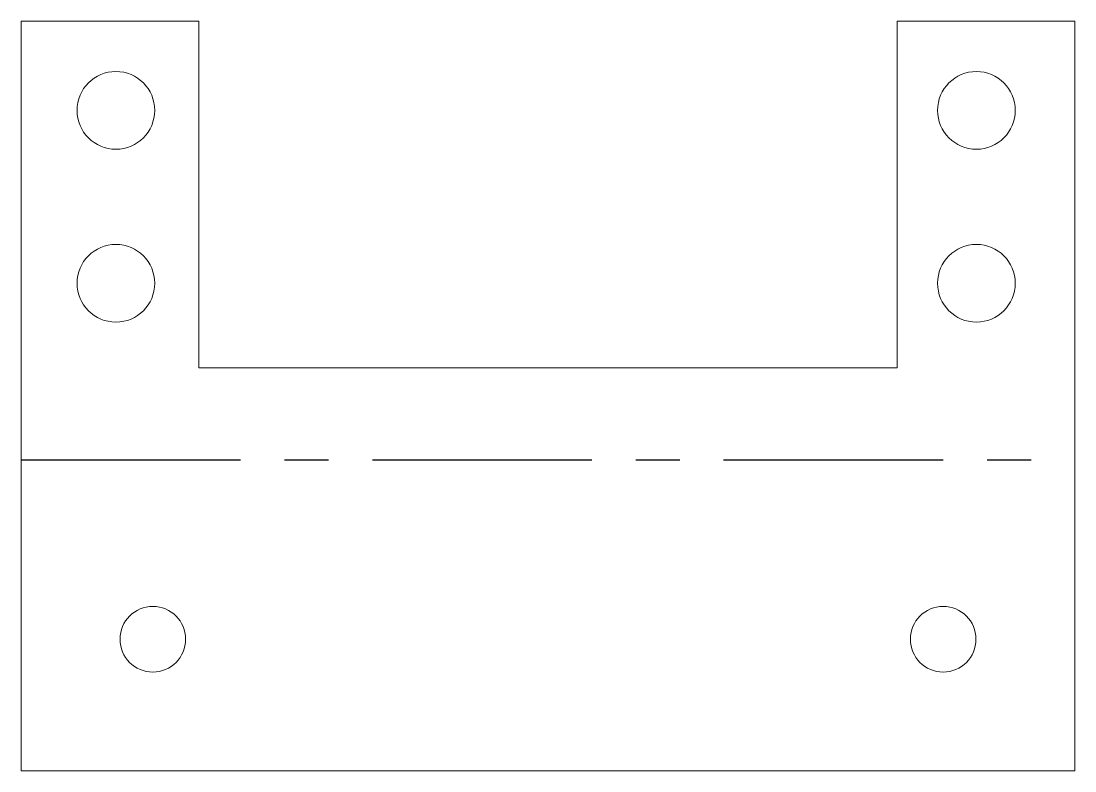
# Model space of a CAD drawing. Header units: inches. Extents: x 0 to 2.4, y 0 to 1.71.
import ezdxf

# ---------------------------------------------------------------- set-up
doc = ezdxf.new("R2010")
doc.units = ezdxf.units.IN
doc.header["$MEASUREMENT"] = 0
doc.linetypes.add('CENTERX2', pattern=[0.8, 0.5, -0.1, 0.1, -0.1])

msp = doc.modelspace()

# ---------------------------------------------------------------- linework, layer by layer
at = {"color": 7, "linetype": 'Continuous', "lineweight": 15}
for p, q in [((0, 1.7078), (0.405, 1.7078)), ((0, 1.7078), (0, 0)), ((0.405, 1.7078), (0.405, 0.9178)), ((1.995, 0.9178), (1.995, 1.7078)), ((1.995, 1.7078), (2.4, 1.7078)), ((2.4, 1.7078), (2.4, 0)), ((0.405, 0.9178), (1.995, 0.9178)), ((2.4, 0), (0, 0))]:
    msp.add_line(p, q, dxfattribs=at)
at = {"color": 7, "linetype": 'CENTERX2'}
msp.add_line((0, 0.7089), (2.4, 0.7089), dxfattribs=at)
at = {"color": 7, "linetype": 'Continuous', "lineweight": 15}
for centre, radius in [((0.2159, 1.5044), 0.0885), ((2.1757, 1.5044), 0.0885), ((0.2159, 1.1107), 0.0885), ((2.1757, 1.1107), 0.0885), ((0.3, 0.3), 0.0747), ((2.1, 0.3), 0.0747)]:
    msp.add_circle(centre, radius, dxfattribs=at)

doc.saveas('drawing.dxf')
